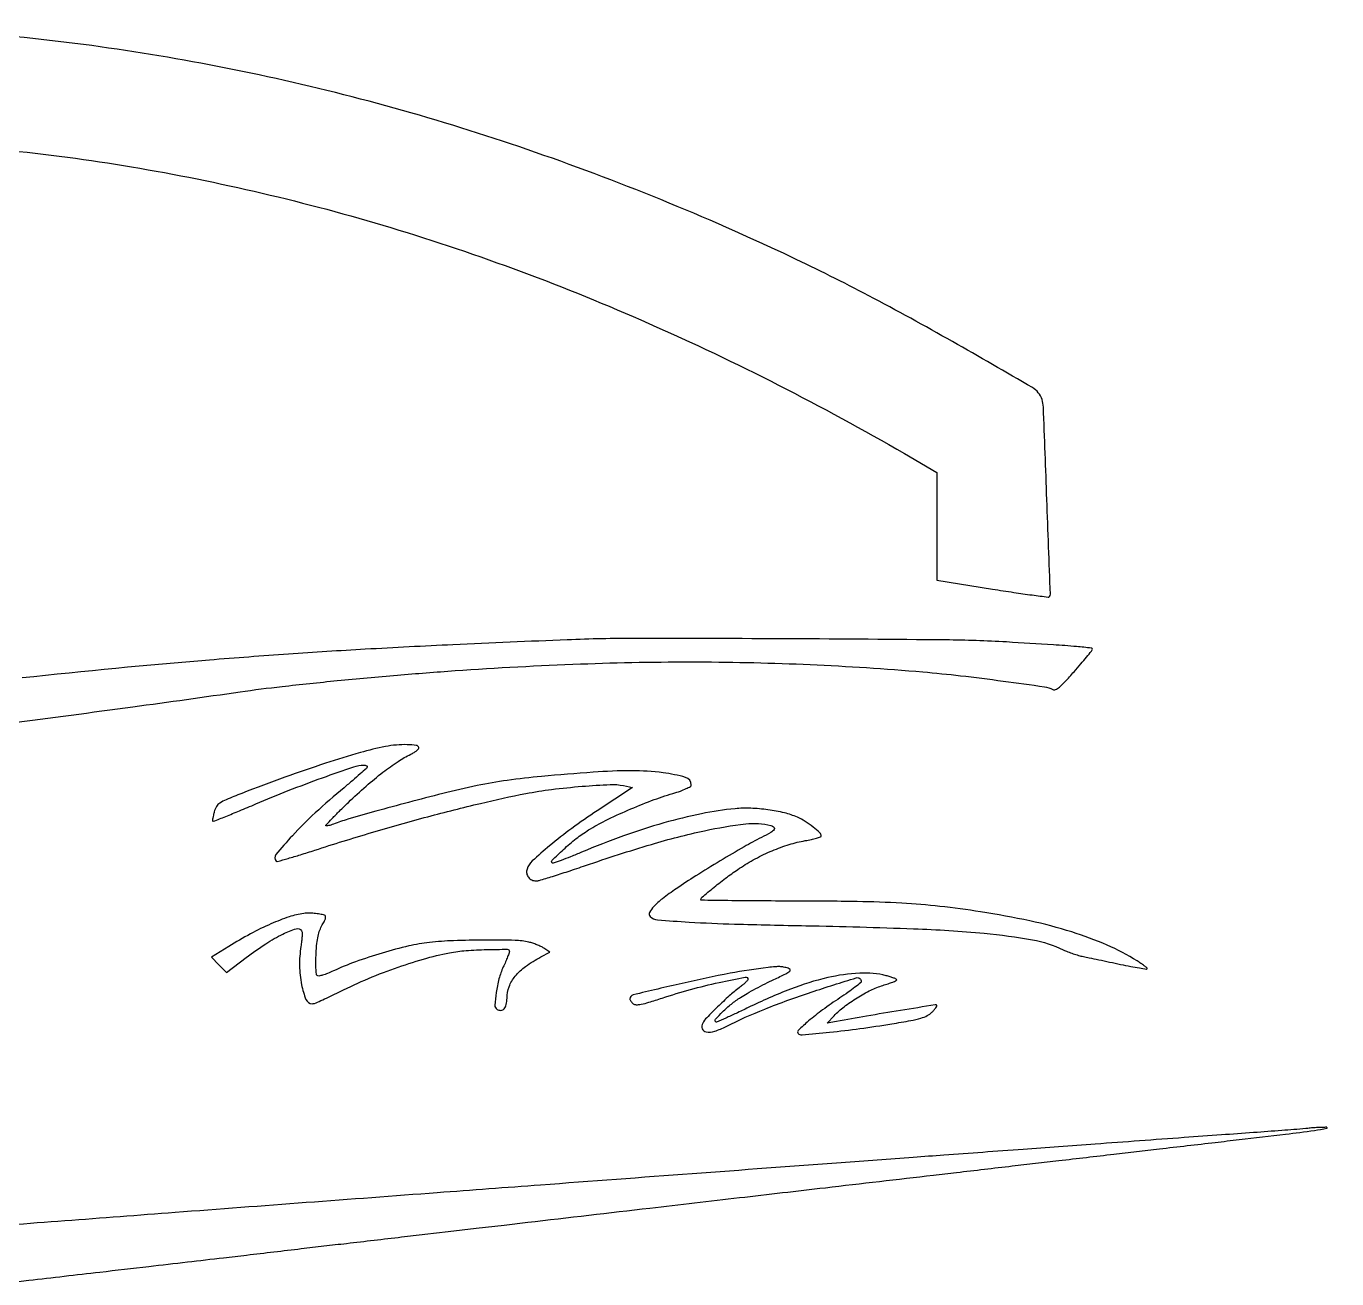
# Model space of a CAD drawing. Extents: x 394 to 1656, y 475 to 1539.
# Drawn here: x 1101 to 1656, y 1009 to 1539 of the extents above; entities that cross this region are included whole.
import ezdxf

# ---------------------------------------------------------------- set-up
doc = ezdxf.new("R2010")
doc.units = 0

msp = doc.modelspace()

# ---------------------------------------------------------------- linework, layer by layer
for points in [[(1082.85625, 1005.721467, -0.000074), (1094.172595, 1007.034853, -0.000181), (1102.5, 1007.997049, 0.000039), (1132.646987, 1011.471747, 0.000115), (1153.361697, 1013.865735, 0.00016), (1169.667727, 1015.759284, 0.000192), (1185, 1017.550694, -0.000078), (1194.752946, 1018.692476, -0.000047), (1206.353125, 1020.04758, -0.000047), (1217.905829, 1021.394953, -0.000081), (1227.5, 1022.511422, 0.000009), (1237.111254, 1023.628471, 0.000005), (1248.720115, 1024.97801, 0.000005), (1260.400139, 1026.336058, 0.000008), (1270.249328, 1027.481497), (1280.15036, 1028.633132), (1291.999051, 1030.011309), (1303.847869, 1031.389501), (1313.749328, 1032.541187, -0.00001), (1365.446699, 1038.55331, -0.000025), (1403.43715, 1042.968734, -0.000026), (1439.766314, 1047.187324, -0.000013), (1485.500672, 1052.494369, 0.000024), (1495.305518, 1053.632333, 0.000014), (1507.074387, 1054.999136, 0.000014), (1518.866869, 1056.369337, 0.000023), (1528.750672, 1057.518503, -0.000002), (1538.59986, 1058.664066, -0.000001), (1550.279885, 1060.022497, -0.000001), (1561.888745, 1061.372592, -0.000002), (1571.5, 1062.490301, -0.000098), (1581.162457, 1063.612003, -0.000055), (1592.940625, 1064.975675, -0.000054), (1604.861222, 1066.353206, -0.000088), (1615, 1067.521907, 0.001311), (1634.56952, 1069.826193, 0.00496), (1646.793389, 1071.42121, 0.016231), (1652.041064, 1072.333519, 0.904952), (1652, 1072.723614, 0.006272), (1650.093844, 1072.689839, 0.005368), (1648.0875, 1072.607539, 0.005414), (1646.265715, 1072.493416, 0.015366), (1645, 1072.361153, -0.014431), (1643.135513, 1072.162794, -0.00025), (1632.953125, 1071.380992, -0.000633), (1621.093704, 1070.491486, -0.000422), (1607.5, 1069.500736, 0.000097), (1591.635998, 1068.354866, 0.000058), (1572.79375, 1066.987978, 0.000058), (1554.046495, 1065.623579, 0.000102), (1538.5, 1064.487119, -0.000014), (1523.47695, 1063.386272, -0.00001), (1506.409375, 1062.136418, -0.00001), (1489.956645, 1060.932225, -0.00002), (1477, 1059.984675, 0.000266), (1446.453821, 1057.735612, 0.000037), (1383.368602, 1053.052259, 0.000045), (1319.213432, 1048.278852, 0.000136), (1275.5, 1045.010487, 0.000113), (1164.530638, 1036.658072, 0.000188), (1071.127311, 1029.571385, 0.000215)], [(570.192319, 946.091259, -0.000014), (655.874893, 956.063846, -0.00001), (743.432601, 966.250415, -0.000171)], [(1036.624976, 1489.91426, -0.034183), (1146.082794, 1479.133001, -0.031828), (1255.759312, 1453.435096, -0.030706), (1365.024264, 1412.907518, -0.027147), (1473.25, 1357.816226), (1487, 1349.849483), (1487, 1327.067811), (1487, 1304.28614), (1510.511224, 1300.487627, 0.002683), (1519.567699, 1299.074265, 0.004335), (1527.290884, 1297.979786, 0.00093), (1534.057544, 1297.093441, 0.232505), (1534.617711, 1297.284377, 0.208551), (1535.039089, 1298.357432, 0.00009), (1533.549161, 1338.390963, 0.000241), (1532.068633, 1377.474881, 0.068892), (1531.498876, 1380.680299, 0.184533), (1527.431699, 1385.725915, 0.002682), (1493.540049, 1405.22263, 0.007953), (1458.112183, 1424.612188, 0.01072), (1425.419465, 1440.949268, 0.02773), (1313.51508, 1486.495626, 0.029946), (1200.067458, 1518.041931, 0.030679), (1086.315526, 1535.234425, 0.032499)], [(799.970844, 972.806643, 0.000015), (867.568756, 980.667987, 0.000019), (934.895195, 988.502489, 0.000089)], [(1094.219554, 1243.719034, 0.001353), (1146.629869, 1250.667497, 0.002075), (1192, 1256.999416, -0.007694), (1209.776079, 1259.276924, -0.003471), (1233.152803, 1261.74288, -0.003364), (1258.57055, 1264.073319, -0.003798), (1283.009581, 1265.961479, -0.008045), (1336.172889, 1268.804296, -0.010003), (1385.668626, 1269.662097, -0.010427), (1433.339055, 1268.540313, -0.010375), (1481, 1265.431774, -0.007153), (1497.035042, 1263.819914, -0.004969), (1515.101561, 1261.560255, -0.001962), (1532.537303, 1259.133584, -0.087518), (1536.00796, 1257.99574, 0.234513), (1537.201455, 1257.959092, 0.065725), (1538.827537, 1258.981429, 0.032657), (1541.180874, 1261.208393, 0.006469), (1545.072417, 1265.515515, 0.003094), (1547.930916, 1268.803574, 0.004599), (1550.389144, 1271.720674, 0.0021), (1552.447273, 1274.230477, 0.090468), (1552.776918, 1274.830753, 0.477395), (1552.339799, 1275.514145, 0.005359), (1546.149651, 1276.136638, 0.006743), (1536.293023, 1276.887393, 0.001014), (1516.5, 1278.086481, 0.012332), (1490.706679, 1278.95906, 0.001069), (1424.963731, 1279.42032, 0.001182), (1359.631787, 1279.584548, 0.010211), (1330.5, 1278.993897, 0.001252), (1282.135054, 1276.903391, 0.002718), (1245.006055, 1275.003113, 0.003257), (1212.489636, 1272.949036, 0.002974), (1179, 1270.414097, 0.006665), (1099.79525, 1262.880739, 0.00722)]]:
    msp.add_lwpolyline(points, format="xyb")
for points in [[(1253.5, 1233.856077, 0.022921), (1242.919327, 1231.305679, 0.008263), (1228.123951, 1226.746902, 0.007659), (1210.996363, 1220.866224, 0.006181), (1192.779723, 1214.042402, 0.004891), (1186.079305, 1211.361838, 0.049212), (1183.424275, 1209.950164, 0.11119), (1182.012063, 1208.471155, 0.067961), (1181.056828, 1206.243644, 0.010564), (1180.69772, 1204.827067, 0.015905), (1180.450455, 1203.577392, 0.010712), (1180.303192, 1202.548115, 0.230477), (1180.400513, 1202.266153, 0.29947), (1180.719154, 1202.200414, 0.000562), (1185.896339, 1204.265904, 0.0036), (1191.744348, 1206.655643, 0.00219), (1198.623409, 1209.560116, -0.007797), (1212.396064, 1215.19407, -0.006926), (1226.890174, 1220.630739, -0.003972), (1240.149776, 1225.277313, -0.080698), (1244.333333, 1225.987129, -0.044841), (1245.01189, 1225.930951, -0.083779), (1245.530208, 1225.747958, -0.135318), (1245.809235, 1225.474368, -0.229379), (1245.833333, 1225.154856, -0.115745), (1245.459998, 1224.616282, -0.00204), (1242.807292, 1222.241797, -0.005012), (1239.664859, 1219.507788, -0.003306), (1236, 1216.424856, 0.012432), (1223.790419, 1205.767498, 0.020706), (1214.125097, 1196.131288, 0.016047), (1207.170767, 1188.096013, 0.384048), (1207.31364, 1185.353027, 0.27034), (1207.767997, 1185.233451, 0.001453), (1212.318602, 1186.510635, 0.005688), (1217.544565, 1188.058213, 0.003513), (1223.654946, 1189.990686, -0.006237), (1247.666706, 1197.44102, -0.006546), (1271.473661, 1204.165656, -0.006935), (1293.732082, 1209.809597, -0.010925), (1313, 1213.96904, -0.01689), (1323.896847, 1215.693886, -0.010562), (1336.748484, 1217.010451, -0.008362), (1348.72741, 1217.781054, -0.065295), (1354.287136, 1217.319169), (1358.074271, 1216.49893), (1343.169525, 1206.678058, 0.012068), (1332.423376, 1199.219271, 0.01601), (1323.042882, 1191.895342, 0.01351), (1315.691487, 1185.422468, 0.129342), (1313.476056, 1181.92456, 0.119489), (1313.35234, 1180.146871, 0.122536), (1314.060022, 1178.528497, 0.119549), (1315.461615, 1177.402608, 0.110136), (1317.267212, 1177, 0.07303), (1318.679586, 1177.207398, 0.002293), (1324.267677, 1178.912698, 0.004423), (1330.843822, 1181.016489, 0.003046), (1338.258725, 1183.511314, -0.01002), (1366.114919, 1192.453367, -0.019739), (1388.633567, 1198.229833, -0.023273), (1406.084626, 1201.137381, -0.095394), (1416.738753, 1200.372655, -0.120059), (1418.078302, 1199.639392, -0.396808), (1418.147393, 1198.725749, -0.095557), (1416.64239, 1197.457498, -0.010762), (1412.679231, 1195.352872, 0.013636), (1405.355573, 1191.409535, 0.005017), (1395.231576, 1185.461001, 0.005107), (1384.897648, 1179.104228, 0.009462), (1376.661917, 1173.701224, 0.013459), (1370.793984, 1169.454618, 0.040473), (1367.127022, 1166.144667, 0.070816), (1365.358396, 1163.636783, 0.325359), (1365.619353, 1161.980647, 0.177043), (1368.698914, 1160.549825, 0.006134), (1382.104914, 1159.579926, 0.008006), (1401.341007, 1158.734109, 0.002229), (1431.5, 1158.026077, -0.004269), (1477.144767, 1156.7681, -0.014301), (1507.009257, 1154.833415, -0.020968), (1527.50671, 1152.044707, -0.068447), (1540.5, 1147.827647, 0.020276), (1542.356747, 1147.020721, 0.011737), (1544.646875, 1146.19526, 0.011718), (1546.986694, 1145.473927, 0.019264), (1549, 1144.98746, -0.001796), (1551.444828, 1144.486395, -0.000435), (1555.482812, 1143.640025, -0.000446), (1560.112891, 1142.661027, -0.000444), (1564.75, 1141.671916, 0.004931), (1569.064069, 1140.792116, 0.008354), (1572.694787, 1140.15164, 0.00285), (1575.766686, 1139.680453, 0.458677), (1575.998212, 1139.880907, 0.222377), (1575.83456, 1140.228056, 0.009502), (1574.749037, 1141.094517, 0.014731), (1573.376269, 1142.085317, 0.009794), (1571.748212, 1143.142982, 0.03662), (1559.032729, 1149.81676, 0.026583), (1544.050182, 1155.404491, 0.023015), (1526.383585, 1160.062499, 0.014713), (1505.5, 1163.913373, 0.010624), (1488.249168, 1166.198151, 0.013251), (1472.142877, 1167.55316, 0.010413), (1453.203442, 1168.246786, 0.003754), (1426.25008, 1168.469841, -0.001194), (1411.199714, 1168.517335, -0.001991), (1398.529944, 1168.638016, -0.00016), (1387.202882, 1168.794637, -0.410317), (1387.00057, 1169, -0.221834), (1387.496046, 1170.059537, -0.003641), (1392.667612, 1174.323421, -0.009924), (1398.188734, 1178.629351, -0.012939), (1403.416092, 1182.33477, -0.024885), (1410.095349, 1186.347654, -0.02339), (1417.277364, 1189.768153, -0.024093), (1424.49099, 1192.397473, -0.032246), (1431.259615, 1194.031523, 0.009585), (1433.843549, 1194.532708, 0.015453), (1436.020012, 1195.069147, 0.009264), (1437.763398, 1195.59146, 0.326176), (1438, 1195.915564, 0.205832), (1437.387153, 1197.341198, 0.021823), (1434.595546, 1199.765869, 0.027059), (1431.230414, 1202.155206, 0.036762), (1427.944514, 1203.907137, 0.044885), (1422.44349, 1205.770659, 0.024955), (1415.480977, 1207.08816, 0.024542), (1408.165278, 1207.733933, 0.03339), (1401.544272, 1207.549927, 0.027234), (1387.335737, 1205.41715, 0.018262), (1371.374945, 1201.511855, 0.016862), (1354.262582, 1196.026415, 0.014256), (1336.559127, 1189.110241, -0.004701), (1331.945566, 1187.205488, -0.007593), (1327.979963, 1185.681248, -0.002471), (1324.561982, 1184.445858, -0.289527), (1324.121495, 1184.545171, -0.416815), (1324.127147, 1185.818818, -0.009886), (1328.894776, 1190.320831, -0.018718), (1334.323344, 1194.889063, -0.025759), (1339.546305, 1198.544229, -0.02541), (1346.670261, 1202.513125, -0.012261), (1356.15379, 1206.896524, -0.012169), (1366.218341, 1210.964411, -0.01796), (1375.25, 1213.996061, 0.012832), (1378.403098, 1215.018608, 0.024609), (1380.863595, 1216.025602, 0.024329), (1382.618743, 1216.953505, 0.264904), (1383, 1217.62262, 0.335987), (1380.603639, 1220.786195, 0.036408), (1371.044959, 1222.738395, 0.032343), (1357.715866, 1223.592826, 0.018182), (1341.5, 1222.992435, 0.004093), (1319.670742, 1221.208227, 0.012813), (1305.043988, 1219.513302, 0.016069), (1292.40094, 1217.302339, 0.010095), (1277.77503, 1213.947891, 0.003197), (1263.289566, 1210.217745, 0.003585), (1249.397417, 1206.438738, 0.003284), (1237.616704, 1203.05962, 0.019357), (1231.52871, 1201.010916, -0.015414), (1230.42572, 1200.630036, -0.022683), (1229.434173, 1200.370175, -0.019361), (1228.628321, 1200.229988, -0.233858), (1228.338834, 1200.327833, -0.40688), (1228.335043, 1200.629796, -0.001528), (1230.980686, 1203.39476, -0.006173), (1234.096517, 1206.552303, -0.0037), (1237.871313, 1210.229496, -0.011439), (1245.372056, 1217.106252, -0.015499), (1252.472371, 1222.944388, -0.017442), (1258.892688, 1227.550027, -0.035924), (1264.268634, 1230.59663, 0.024887), (1265.687266, 1231.359755, 0.037704), (1266.828358, 1232.172095, 0.04277), (1267.587924, 1232.922792, 0.261509), (1267.690465, 1233.444098, 0.290435), (1266.608216, 1234.333933, 0.023453), (1262.762866, 1234.626443, 0.028274), (1258.1556, 1234.499668, 0.02667)], [(1219, 1163.214329, 0.048563), (1212.787703, 1161.787238, 0.022739), (1205.082398, 1158.813495, 0.020187), (1196.414877, 1154.582036, 0.014984), (1187.19025, 1149.245156), (1179.880499, 1144.718508), (1183.056897, 1141.441297), (1186.233295, 1138.164086), (1194.621206, 1144.564045, -0.017938), (1202.886865, 1150.413897, -0.032), (1210.129447, 1154.52277, -0.035917), (1215.767961, 1156.776591, -0.344113), (1218.039474, 1155.93613, -0.135444), (1218.243496, 1155.238006, -0.014388), (1218.220082, 1153.528756, -0.016918), (1218.061712, 1151.457271, -0.012823), (1217.753165, 1149.198899, 0.044714), (1217.170938, 1141.132979, 0.044307), (1218.028089, 1133.066605, 0.047428), (1219.903568, 1126.763495, 0.305725), (1222.518111, 1125, 0.096871), (1223.465596, 1125.185307, 0.005745), (1226.172374, 1126.322599, 0.008479), (1229.377191, 1127.777742, 0.006141), (1232.898464, 1129.502466, -0.01618), (1244.832148, 1135.053405, -0.014989), (1257.405131, 1139.974113, -0.015517), (1269.671493, 1143.930942, -0.022994), (1280.656046, 1146.561207, -0.027276), (1287.666986, 1147.509971, -0.014474), (1296.42337, 1147.95715, -0.005847), (1305.075059, 1148.046996, -0.41383), (1306, 1147.120843, -0.089641), (1305.895951, 1146.545139, -0.004958), (1305.236208, 1144.831597, -0.007539), (1304.395896, 1142.801863, -0.005435), (1303.399857, 1140.562225, 0.041753), (1301.600077, 1135.567867, 0.029383), (1300.391647, 1129.716878, 0.022953), (1299.862754, 1124.39334, 0.274163), (1300.783307, 1122.633924, 0.154641), (1302.408549, 1122.2246, 0.197876), (1303.785034, 1122.890935, 0.127647), (1304.70468, 1124.67771, 0.055184), (1305.003738, 1127.356989, -0.090288), (1305.897178, 1132.239376, -0.081777), (1308.467316, 1136.684105, -0.065477), (1312.888994, 1140.824585, -0.033918), (1319.336469, 1144.813043), (1323.172939, 1146.84058), (1320.609042, 1148.52051, 0.03287), (1319.358032, 1149.227392, 0.016304), (1317.690096, 1149.964263, 0.016107), (1315.904415, 1150.618485, 0.022712), (1314.272572, 1151.076363, 0.051306), (1308.424379, 1151.814889, 0.006487), (1295.682832, 1151.943868, 0.008262), (1282.409426, 1151.686668, 0.017791), (1272.210586, 1150.956446, 0.030975), (1263.402125, 1149.453622, 0.0143), (1252.16218, 1146.469418, 0.014296), (1240.80555, 1142.747477, 0.023848), (1231.513725, 1138.895635, -0.015117), (1229.052379, 1137.824589, -0.026667), (1226.953626, 1137.113022, -0.027055), (1225.314846, 1136.747484, -0.242271), (1224.634604, 1136.965396, -0.175398), (1224.300628, 1137.678251, -0.010626), (1224.133867, 1140.069679, -0.014843), (1224.079328, 1142.98824, -0.01036), (1224.183753, 1146.279381, -0.012192), (1224.508887, 1150.503405, -0.027921), (1225.008024, 1153.655827, -0.036017), (1225.745272, 1156.173532, -0.044073), (1226.800475, 1158.386403, 0.015928), (1227.759891, 1160.13764, 0.060814), (1228.183524, 1161.305945, 0.134342), (1228.153533, 1162.042359, 0.24553), (1227.7376, 1162.45504, 0.032634), (1225.752997, 1162.929561, 0.020695), (1223.393808, 1163.233354, 0.020712), (1221.022105, 1163.34078, 0.033162)], [(1415.5, 1140.35256, 0.018379), (1399.446446, 1137.890769, 0.009001), (1379.191672, 1133.638837, 0.002357), (1358.435595, 1128.78697, 0.347126), (1357, 1126.968308, 0.129008), (1357.093727, 1126.611091, 0.032812), (1357.424223, 1126.10532, 0.031237), (1357.891399, 1125.558317, 0.027199), (1358.444165, 1125.046339, 0.175762), (1359.67421, 1124.604636, 0.046927), (1361.778342, 1124.809381, 0.026344), (1365.071398, 1125.627335, 0.005622), (1370.694165, 1127.412231, -0.012935), (1382.66191, 1131.019505, -0.012938), (1394.799311, 1134.002778, -0.005444), (1405.85382, 1136.292616, -0.485409), (1406.963556, 1135.337898, -0.176498), (1406.771527, 1134.874515, -0.014598), (1405.846961, 1133.923799, -0.018108), (1404.63873, 1132.833939, -0.012943), (1403.213556, 1131.700568, 0.021097), (1399.099522, 1128.317936, 0.010358), (1394.14248, 1123.690288, 0.007879), (1389.569889, 1119.098272, 0.069141), (1387.884304, 1116.78382, 0.204514), (1387.675682, 1114.417434, 0.286289), (1389.259613, 1113.089781, 0.112423), (1392.914787, 1113.397408, 0.040279), (1397.783244, 1115.389425, -0.022682), (1414.172109, 1122.778008, -0.014456), (1433.825678, 1129.936018, -0.006345), (1452.861303, 1135.984921, -0.514664), (1454.96937, 1134.363544, -0.220892), (1454.70947, 1133.852221, -0.004236), (1452.297939, 1131.991166, -0.009404), (1449.377766, 1129.862094, -0.006057), (1445.918147, 1127.5, 0.011276), (1438.600647, 1122.391104, 0.01865), (1432.692237, 1117.716417, 0.013265), (1428.288068, 1113.749829, 0.417628), (1428.261764, 1112.426623, 0.226667), (1429.896711, 1111.823046, 0.002689), (1441.562018, 1112.964367, 0.008005), (1454.431804, 1114.502038, 0.006872), (1467.919716, 1116.522158, 0.004551), (1475.939733, 1117.911348, 0.02508), (1480.208762, 1118.914363, 0.047928), (1482.892755, 1119.976122, 0.078389), (1484.866686, 1121.41214, 0.015976), (1485.803363, 1122.410668, 0.026381), (1486.520261, 1123.317882, 0.024705), (1486.992355, 1124.059954, 0.349223), (1486.94697, 1124.350864, 0.229756), (1486.317629, 1124.54031, 0.000234), (1471.546288, 1122.160356, 0.002507), (1457.214015, 1119.770447, 0.003563), (1444.5, 1117.491404), (1440.5, 1116.744927), (1443.5, 1119.949083, -0.041249), (1447.668019, 1123.723197, -0.024396), (1453.192188, 1127.53998, -0.024431), (1459.032679, 1130.783749, -0.043109), (1464.168382, 1132.787272, 0.00933), (1466.402762, 1133.489361, 0.01479), (1468.285412, 1134.182326, 0.008698), (1469.795766, 1134.820295, 0.296111), (1469.998614, 1135.131285, 0.292808), (1469.80907, 1135.428637, 0.014569), (1468.694514, 1135.905753, 0.019642), (1467.25991, 1136.406873, 0.012527), (1465.55718, 1136.881285, 0.07534), (1454.299828, 1137.968501, 0.043185), (1440.762244, 1136.05479, 0.035648), (1425.051686, 1131.229079, 0.021339), (1407.144867, 1123.404572, -0.003674), (1401.993169, 1120.933285, -0.005998), (1397.584739, 1118.922492, -0.001522), (1393.742085, 1117.239113, -0.308035), (1393.353768, 1117.312898, -0.395543), (1393.317227, 1118.451512, -0.017648), (1396.267107, 1121.576838, -0.02487), (1399.977999, 1124.892741, -0.027387), (1403.886523, 1127.711223, -0.013321), (1406.63536, 1129.371516, -0.005892), (1410.347916, 1131.423527, -0.005827), (1414.334963, 1133.506799, -0.007811), (1418, 1135.296323, 0.003808), (1423.016898, 1137.696379, 0.053894), (1424.69988, 1138.755078, 0.391563), (1424.807698, 1139.444315, 0.172926), (1424, 1140.042024, 0.024077), (1422.119585, 1140.515108, 0.040474), (1420.503728, 1140.70572, 0.030101), (1418.576645, 1140.660105, 0.00789)]]:
    msp.add_lwpolyline(points, format="xyb", close=True)

doc.saveas('drawing.dxf')
